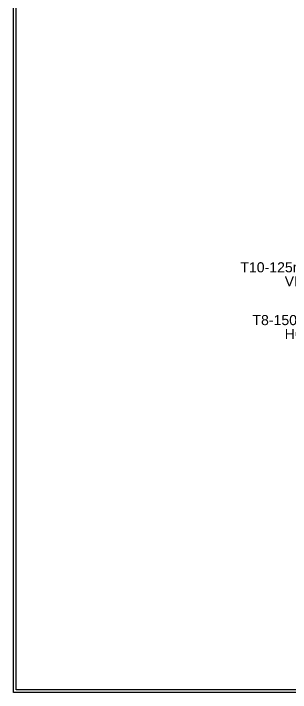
# Model space of a CAD drawing. Header units: millimetres. Extents: x 149548 to 2403857, y -1677380 to -1015873.
# Drawn here: x 2284266 to 2286967, y -1637683 to -1631056 of the extents above; entities that cross this region are included whole.
import ezdxf

# ---------------------------------------------------------------- set-up
doc = ezdxf.new("R2010")
doc.units = ezdxf.units.MM
doc.header["$MEASUREMENT"] = 0
doc.layers.add('SEC_ST_TXT', color=7, linetype='Continuous', lineweight=15)
doc.styles.add('arial', font='arial.ttf')

msp = doc.modelspace()

# ---------------------------------------------------------------- linework, layer by layer
at = {"lineweight": -3, "elevation": 0}
for points in [[(2313966.2, -1616682.9), (2313966.2, -1637682.9), (2284266.2, -1637682.9), (2284266.2, -1616682.9)], [(2313939.6, -1637656.2), (2284292.8, -1637656.2), (2284292.8, -1616709.5), (2313939.6, -1616709.5)]]:
    msp.add_lwpolyline(points, close=True, dxfattribs=at)

# ---------------------------------------------------------------- texts
at = {"layer": 'SEC_ST_TXT', "style": 'arial'}
for s, height, p in [('T10-125mm C/C', 98.425, (2286478.4, -1633581.7, 0)), ('VER. R/F', 98.43, (2286911.6, -1633718.1, 0)), ('T8-150mm C/C', 98.425, (2286596.6, -1634097, 0)), ('HOR. R/F', 98.43, (2286911.6, -1634233.3, 0))]:
    msp.add_text(s, height=height, dxfattribs=at).set_placement(p)

doc.saveas('drawing.dxf')
